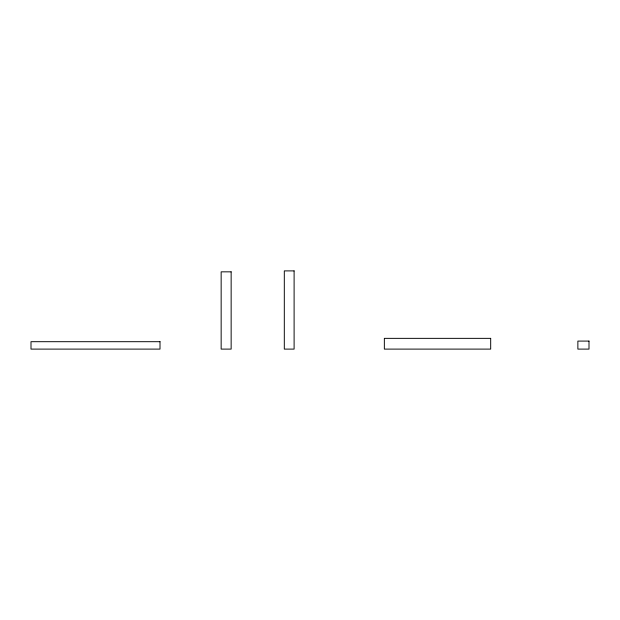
<?xml version="1.0" encoding="UTF-8"?>
<svg xmlns="http://www.w3.org/2000/svg" width="620" height="620" viewBox="0 0 620 620"><rect width="100%" height="100%" fill="white"/><g stroke="black" fill="none" stroke-linecap="round" stroke-linejoin="round"><path stroke-width="0.93" d="M294.105 270.894L284.309 270.894L284.309 349.106L294.105 349.106L294.105 270.894M231.144 271.839L221.154 271.839L221.154 349.106L231.144 349.106L231.144 271.839M490.683 338.357L384.353 338.357L384.353 349.106L490.683 349.106L490.683 338.357M589 341.085L577.871 341.085L577.871 349.106L589 349.106L589 341.085M160.007 341.697L31 341.697L31 349.106L160.007 349.106L160.007 341.697"/></g></svg>
